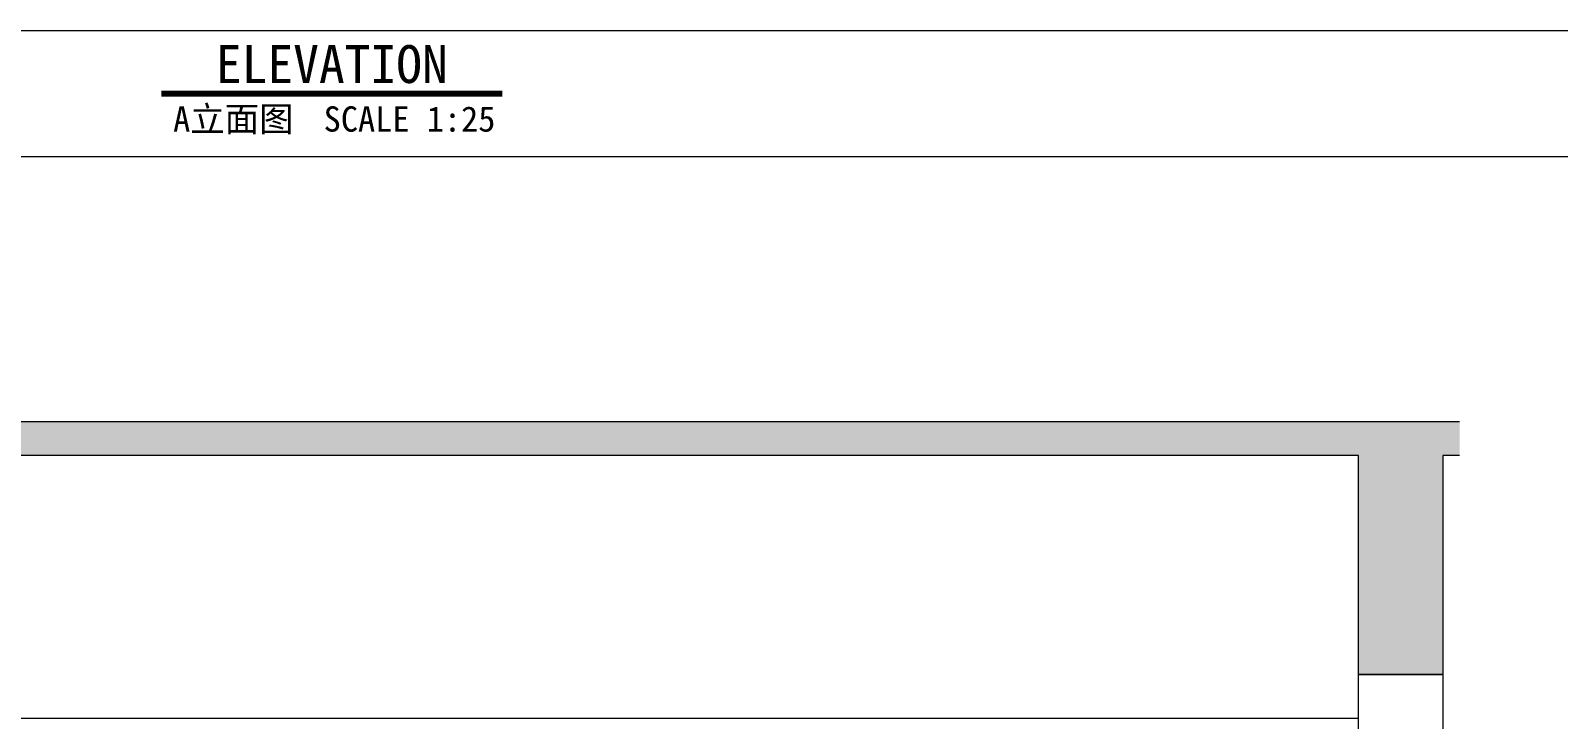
# Model space of a CAD drawing. Header units: millimetres. Extents: x 3162 to 221128, y -144913 to 11496.
# Drawn here: x 41614 to 46153, y -69480 to -67435 of the extents above; entities that cross this region are included whole.
import ezdxf
from ezdxf.enums import TextEntityAlignment as Align

# ---------------------------------------------------------------- set-up
doc = ezdxf.new("R2010")
doc.units = ezdxf.units.MM
doc.header["$LTSCALE"] = 10
for name, color, linetype, lineweight in [('Drawing【图框、表格】', 150, 'Continuous', 0), ('FC-Hatch【平面填充】', 250, 'Continuous', 0), ('Gray【中细线】', 8, 'Continuous', 0), ('Wall【立面墙】', 252, 'Continuous', 0)]:
    doc.layers.add(name, color=color, linetype=linetype, lineweight=lineweight)
doc.layers.add('T-05天花灯具', color=4, linetype='Continuous')
doc.styles.add('线上图名', font='simhei.ttf')
doc.styles.add('线下图名', font='simhei.ttf')

# ---------------------------------------------------------------- blocks, each defined once
blk = doc.blocks.new('*U1186')
at = {"color": 2, "linetype": 'Continuous'}
blk.add_lwpolyline([(-17.26, 0, 0.7, 0.7, 0), (23.26, 0, 0.75, 0.75, 0)], format="xyseb", dxfattribs=at)
at = {"color": 2, "style": '线上图名', "flags": 8}
blk.add_attdef('EXISTING_PLAN', text='', height=4.5, dxfattribs=at).set_placement((3, 1.27), align=Align.CENTER)
at = {"color": 2, "style": '线下图名', "flags": 8}
blk.add_attdef('图名1', text='', height=3, dxfattribs=at).set_placement((-15.86, -1.5), align=Align.TOP_LEFT)
blk.add_attdef('比例1', text='', height=3, dxfattribs=at).set_placement((22.44, -1.5), align=Align.TOP_RIGHT)

msp = doc.modelspace()

# ---------------------------------------------------------------- hatches: boundary and pattern name
at = {"layer": 'FC-Hatch【平面填充】'}
h = msp.add_hatch(dxfattribs=at)
h.set_pattern_fill('钢筋混凝土', color=256, scale=50, angle=180, style=0, pattern_type=2)
h.set_pattern_definition([(225, (0, 0), (35.35534, -35.35534), []), (230, (0, 0), (-71.72602, 6.275218), [7.5, -82.5]), (175, (0, 0), (13.87511, -75.21923), [6, -66]), (280.4514, (-5.98, 0.52), (-57.85092, -68.94393), [6.374, -70.1142]), (226.1842, (-2e-15, -20), (-106.72409, 16.55189), [11.25, -123.75]), (276.6356, (-8.89, -18.62), (-93.46626, -97.41178), [9.56105, -105.1713]), (171.1842, (-2e-15, -20), (-93.46618, -97.41189), [9, -99]), (201, (-10, -15), (-59.690703, 40.261893), [7.5, -82.5]), (146, (-10, -15), (-24.33156, -72.515006), [6, -66]), (251.4514, (-14.974, -11.645), (-84.022234, -32.253037), [6.374, -70.1142]), (217.5, (0, 0), (-1.2159855, -33.289385), [0.5, -65.2, 0.5, -67, 0.5, -66.25]), (187.5, (0, 0), (-26.306954, -39.441171), [0.5, -38.2, 0.5, -63.7, 0.5, -25.25]), (147.5, (22.3, -3e-15), (-53.382244, 2.255487), [0.5, -25, 0.5, -78, 0.5, -103.5]), (137.5, (32.3, -4e-15), (-58.318617, -10.010498), [0.5, -32.5, 0.5, -51.8, 0.5, -73.5])])
h.paths.add_polyline_path([(39009.4, -68596.5), (45859.4, -68596.5), (45859.4, -68696.5), (45809.4, -68696.5), (45809.4, -69346.5), (45559.4, -69346.5), (45559.4, -68696.5), (39309.4, -68696.5), (39309.4, -69296.5), (39059.4, -69296.5), (39059.4, -68696.5), (39009.4, -68696.5)])

# ---------------------------------------------------------------- linework, layer by layer
at = {"layer": 'Drawing【图框、表格】'}
msp.add_lwpolyline([(38190.5, -67809.6), (38190.5, -67434.6), (52265.8, -67434.6), (52265.8, -67809.6)], close=True, dxfattribs=at)
at = {"layer": 'Gray【中细线】'}
msp.add_line((45559.4, -69476.5), (39309.4, -69476.5), dxfattribs=at)
at = {"layer": 'Wall【立面墙】'}
msp.add_line((45859.4, -68596.5), (39009.4, -68596.5), dxfattribs=at)
msp.add_lwpolyline([(45859.4, -68696.5), (45809.4, -68696.5), (45809.4, -69346.5), (45559.4, -69346.5), (45559.4, -68696.5), (39309.4, -68696.5), (39309.4, -69296.5), (39059.4, -69296.5), (39059.4, -68696.5), (39009.4, -68696.5)], dxfattribs=at)
msp.add_lwpolyline([(45559.4, -72196.5), (45559.4, -69346.5), (45809.4, -69346.5), (45809.4, -72196.5)], close=True, dxfattribs=at)

# ---------------------------------------------------------------- block references
at = {"layer": 'T-05天花灯具'}
ref = msp.add_blockref('*U1186', (42434.4, -67622.1), dxfattribs=dict(at, xscale=25, yscale=25, zscale=25))
ref.add_attrib('比例1', 'SCALE 1:25', dxfattribs={"layer": '0', "color": 2, "height": 75, "style": '线下图名'}).set_placement((42995.2, -67659.6), align=Align.TOP_RIGHT)
ref.add_attrib('EXISTING_PLAN', 'ELEVATION', dxfattribs={"layer": '0', "color": 2, "height": 112.5, "style": '线上图名'}).set_placement((42509.3, -67590.3), align=Align.CENTER)
ref.add_attrib('图名1', 'A立面图', dxfattribs={"layer": '0', "color": 2, "height": 75, "style": '线下图名'}).set_placement((42037.8, -67659.6), align=Align.TOP_LEFT)

doc.saveas('drawing.dxf')
